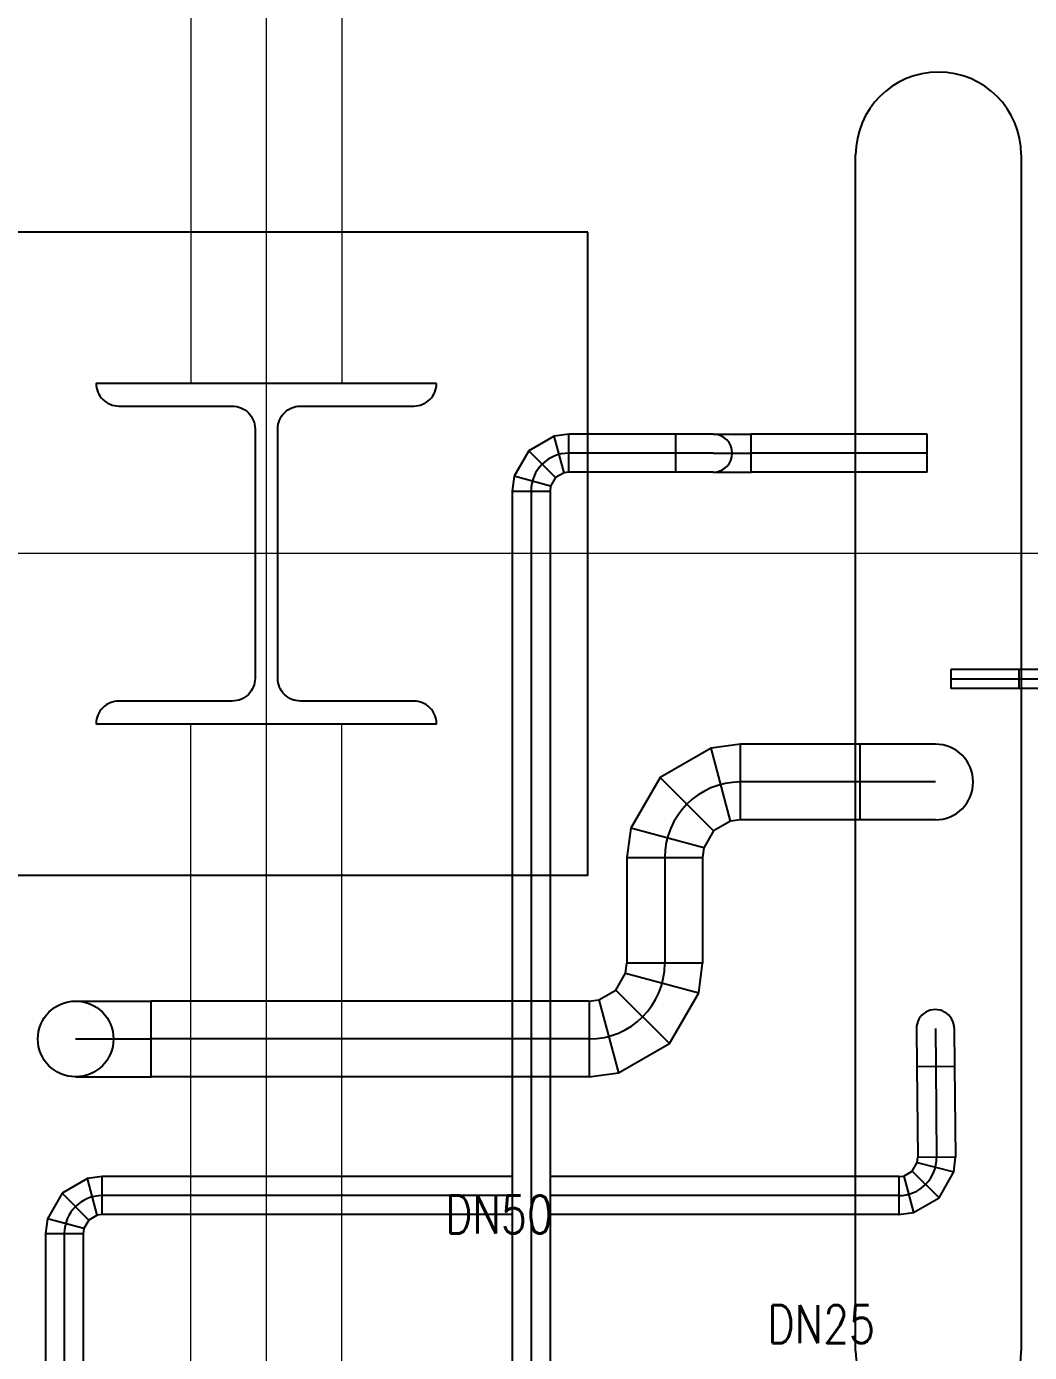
# Model space of a CAD drawing. Extents: x -681219 to -550379, y -242630 to -158199.
# Drawn here: x -638773 to -637446, y -220473 to -218720 of the extents above; entities that cross this region are included whole.
import ezdxf
from ezdxf.lldxf.tags import DXFTag

# ---------------------------------------------------------------- set-up
doc = ezdxf.new("R2010")
doc.units = 0
doc.header["$LTSCALE"] = 1000
doc.layers.get('0').update_dxf_attribs({"linetype": 'CONTINUOUS'})
for name, color, linetype in [('DOTE_油脂（红）', 7, 'CONTINUOUS'), ('DOTE_油脂（黄）', 7, 'CONTINUOUS'), ('GY_Bj_Hatch', 9, 'CONTINUOUS'), ('NEW1', 2, 'CONTINUOUS'), ('PIPE-油脂（红）', 1, 'CONTINUOUS'), ('PIPE-油脂（黄）', 2, 'CONTINUOUS'), ('TEXT_油脂（红）', 7, 'CONTINUOUS'), ('TEXT_给水', 7, 'CONTINUOUS'), ('VPIPE-油脂（红）', 1, 'CONTINUOUS'), ('VPIPE-油脂（黄）', 2, 'CONTINUOUS')]:
    doc.layers.add(name, color=color, linetype=linetype)
doc.layers.add('famsun', color=7, linetype='CONTINUOUS', lineweight=0)
doc.layers.add('轴网_轴线', color=1, linetype='CENTER2', lineweight=0)
doc.styles.add('_TWT_PIPEDN', font='SIMPLEX', dxfattribs={"width": 0.8, "height": 3.5, "bigfont": 'HZTXT'})
doc.styles.add('ISOCP', font='isocp.shx', dxfattribs={"bigfont": 'gbcbig.shx'})
tags = doc.linetypes.add('CENTER2', pattern=[28.575, 19.05, -3.175, 3.175, -3.175]).pattern_tags.tags
tags[10:11] = [DXFTag(74, 4), DXFTag(75, 0), DXFTag(340, '0'), DXFTag(46, 0.0), DXFTag(50, 0.0), DXFTag(44, 0.0), DXFTag(45, 0.0)]
tags[8:9] = [DXFTag(74, 4), DXFTag(75, 0), DXFTag(340, '0'), DXFTag(46, 0.0), DXFTag(50, 0.0), DXFTag(44, 0.0), DXFTag(45, 0.0)]
tags[6:7] = [DXFTag(74, 4), DXFTag(75, 0), DXFTag(340, '0'), DXFTag(46, 0.0), DXFTag(50, 0.0), DXFTag(44, 0.0), DXFTag(45, 0.0)]
tags[4:5] = [DXFTag(74, 4), DXFTag(75, 0), DXFTag(340, '0'), DXFTag(46, 0.0), DXFTag(50, 0.0), DXFTag(44, 0.0), DXFTag(45, 0.0)]
doc.dimstyles.new('STD2', dxfattribs={"dimscale": 40, "dimtxt": 2.5, "dimasz": 2.5, "dimexe": 1, "dimexo": 0.7, "dimgap": 0.7, "dimtad": 1, "dimdec": 0, "dimdsep": 46, "dimtxsty": 'ISOCP', "dimcen": 2.5, "dimadec": 1, "dimazin": 2, "dimtfac": 1, "dimtdec": 0, "dimtmove": 0, "dimatfit": 3, "dimfxl": 0, "dimarcsym": 0})

# ---------------------------------------------------------------- blocks, each defined once
blk = doc.blocks.new('轴网FB0EDE194AE0F5E0')
at = {"layer": 'GY_Bj_Hatch', "color": 255}
blk.add_lwpolyline([(14075, 7925), (14925, 7925), (14925, 7075), (14075, 7075)], close=True, dxfattribs=at)
blk.add_lwpolyline([(14275, 7725), (14725, 7725, -0.414214), (14695, 7695), (14545, 7695, 0.414214), (14515, 7665), (14515, 7335, 0.414214), (14545, 7305), (14695, 7305, -0.414214), (14725, 7275), (14275, 7275, -0.414214), (14305, 7305), (14455, 7305, 0.414214), (14485, 7335), (14485, 7665, 0.414214), (14455, 7695), (14305, 7695, -0.414214)], format="xyb", close=True, dxfattribs=at)
at = {"layer": '轴网_轴线'}
for p, q in [((14500, -1200), (14500, 23700)), ((-1200, 7500), (44200, 7500))]:
    blk.add_line(p, q, dxfattribs=at)

msp = doc.modelspace()

# ---------------------------------------------------------------- linework, layer by layer
at = {"color": 1}
for p, q in [((-637676.2492, -220470.7918), (-637676.2492, -218889.7918)), ((-637457.2492, -218889.7918), (-637457.2492, -220470.7918))]:
    msp.add_line(p, q, dxfattribs=at)
for centre, start, end in [((-637566.7492, -218889.7918), 0, 180), ((-637566.7492, -220470.7918), 180, 0)]:
    msp.add_arc(centre, 109.5, start, end, dxfattribs=at)
at = {"layer": 'DOTE_油脂（红）'}
for p, q in [((-637914.4345, -219284.003), (-638055.3972, -219284.003)), ((-637864.4345, -219284.003, 3000), (-637914.4345, -219284.003, 3000)), ((-637864.4345, -219284.003, 2000), (-637814.4345, -219284.003, 2000)), ((-637581.6993, -219284.003), (-637814.4345, -219284.003)), ((-638105.3972, -219334.003), (-638105.3972, -227717.192))]:
    msp.add_line(p, q, dxfattribs=at)
at = {"layer": 'DOTE_油脂（红）', "color": 1}
for p, q in [((-637570.8556, -220044.4985, 2500), (-637570.374, -220094.4961, 2500)), ((-637570.374, -220094.4961), (-637569.214, -220214.9221)), ((-638130.3972, -220265.4038), (-638672.5801, -220265.4038)), ((-637619.2116, -220265.4038), (-638080.3972, -220265.4038)), ((-638722.5801, -220315.4038), (-638722.5801, -222033.3478))]:
    msp.add_line(p, q, dxfattribs=at)
at = {"layer": 'DOTE_油脂（红）'}
msp.add_arc((-638055.3972, -219334.003, 3000), 50, 90, 180, dxfattribs=at)
at = {"layer": 'DOTE_油脂（红）', "color": 1}
for centre, start, end in [((-637619.2116, -220215.4038, 2500), 270, 0.5519097), ((-638672.5801, -220315.4038, 2500), 90, 180)]:
    msp.add_arc(centre, 50, start, end, dxfattribs=at)
at = {"layer": 'DOTE_油脂（黄）', "color": 3}
for p, q in [((-637460.551, -219582.564), (-637550.5165, -219582.564)), ((-637435.551, -219582.564, 1000), (-637460.551, -219582.564, 1000))]:
    msp.add_line(p, q, dxfattribs=at)
at = {"layer": 'DOTE_油脂（黄）', "color": 1}
for p, q in [((-637670.8556, -219718.6556), (-637828.6584, -219718.6556)), ((-637570.8556, -219718.6556, 3000), (-637670.8556, -219718.6556, 3000)), ((-637928.6584, -219818.6556), (-637928.6584, -219958.3646)), ((-638707.6148, -220058.3646, 3000), (-638607.6148, -220058.3646, 3000)), ((-638028.6584, -220058.3646), (-638607.6148, -220058.3646))]:
    msp.add_line(p, q, dxfattribs=at)
for centre, start, end in [((-637828.6584, -219818.6556, 3000), 90, 180), ((-638028.6584, -219958.3646, 3000), 270, 0)]:
    msp.add_arc(centre, 100, start, end, dxfattribs=at)
at = {"layer": 'famsun'}
for p, q in [((-638555.4609, -212141.6983), (-638555.4609, -219191.6983)), ((-638355.4609, -212141.6983), (-638355.4609, -219191.6983)), ((-638555.4609, -226691.6983), (-638555.4609, -219641.6983)), ((-638355.4609, -226691.6983), (-638355.4609, -219641.6983))]:
    msp.add_line(p, q, dxfattribs=at)
at = {"layer": 'PIPE-油脂（红）'}
for p, q in [((-638074.8086, -219261.5586, 3000), (-638108.4302, -219280.97, 3000)), ((-638055.3972, -219259.003, 3000), (-638074.8086, -219261.5586, 3000)), ((-638061.8677, -219309.8549, 3000), (-638074.8086, -219261.5586, 3000)), ((-637914.4345, -219259.003), (-638055.3972, -219259.003)), ((-638055.3972, -219309.003, 3000), (-638055.3972, -219259.003, 3000)), ((-637864.4345, -219259.003, 3000), (-637914.4345, -219259.003, 3000)), ((-637914.4345, -219259.003, 3000), (-637914.4345, -219309.003, 3000)), ((-637864.4345, -219259.003), (-637814.4345, -219259.003)), ((-637581.6993, -219259.003), (-637814.4345, -219259.003)), ((-637814.4345, -219309.003, 2000), (-637814.4345, -219259.003, 2000)), ((-637581.6993, -219309.003, 2000), (-637581.6993, -219259.003, 2000)), ((-638108.4302, -219280.97, 3000), (-638127.8416, -219314.5916, 3000)), ((-638073.0749, -219316.3253, 3000), (-638108.4302, -219280.97, 3000)), ((-638127.8416, -219314.5916, 3000), (-638130.3972, -219334.003, 3000)), ((-638079.5454, -219327.5325, 3000), (-638127.8416, -219314.5916, 3000)), ((-638073.0749, -219316.3253, 3000), (-638079.5454, -219327.5325, 3000)), ((-638061.8677, -219309.8549, 3000), (-638073.0749, -219316.3253, 3000)), ((-638055.3972, -219309.003, 3000), (-638061.8677, -219309.8549, 3000)), ((-637914.4345, -219309.003), (-638055.3972, -219309.003)), ((-637864.4345, -219309.003, 3000), (-637914.4345, -219309.003, 3000)), ((-637864.4345, -219309.003), (-637814.4345, -219309.003)), ((-637581.6993, -219309.003), (-637814.4345, -219309.003)), ((-638130.3972, -219334.003, 3000), (-638080.3972, -219334.003, 3000)), ((-638130.3972, -219334.003), (-638130.3972, -227717.192)), ((-638079.5454, -219327.5325, 3000), (-638080.3972, -219334.003, 3000)), ((-638080.3972, -219334.003), (-638080.3972, -227717.192)), ((-637595.3728, -220094.737, 2500), (-637545.3752, -220094.2553, 2500)), ((-637595.0123, -220221.6802, 2500), (-637546.6137, -220234.233, 2500)), ((-637544.2151, -220214.6813, 2500), (-637594.2128, -220215.1629, 2500)), ((-638679.0506, -220291.2556, 2500), (-638691.9915, -220242.9593, 2500)), ((-638672.5801, -220290.4038, 2500), (-638672.5801, -220240.4038, 2500)), ((-637619.2116, -220240.4038, 2500), (-637619.2116, -220290.4038, 2500)), ((-637612.7024, -220239.5415, 2500), (-637599.6839, -220287.8169, 2500)), ((-637601.449, -220232.9961, 2500), (-637565.9238, -220268.1807, 2500)), ((-638690.2578, -220297.7261, 2500), (-638725.6131, -220262.3707, 2500)), ((-638696.7282, -220308.9333, 2500), (-638745.0245, -220295.9923, 2500)), ((-638747.5801, -220315.4038, 2500), (-638697.5801, -220315.4038, 2500))]:
    msp.add_line(p, q, dxfattribs=at)
at = {"layer": 'PIPE-油脂（红）', "color": 1}
for p, q in [((-637595.8545, -220044.7393, 2500), (-637595.3728, -220094.737, 2500)), ((-637545.8568, -220044.2577, 2500), (-637545.3752, -220094.2553, 2500)), ((-637595.3728, -220094.737), (-637594.2128, -220215.1629)), ((-637545.3752, -220094.2553), (-637544.2151, -220214.6813)), ((-637601.449, -220232.9961, 2500), (-637595.0123, -220221.6802, 2500)), ((-637595.0123, -220221.6802, 2500), (-637594.2128, -220215.1629, 2500)), ((-637546.6137, -220234.233, 2500), (-637544.2151, -220214.6813, 2500)), ((-638691.9915, -220242.9593, 2500), (-638725.6131, -220262.3707, 2500)), ((-638672.5801, -220240.4038, 2500), (-638691.9915, -220242.9593, 2500)), ((-638130.3972, -220240.4038), (-638672.5801, -220240.4038)), ((-637619.2116, -220240.4038), (-638080.3972, -220240.4038)), ((-637619.2116, -220240.4038, 2500), (-637612.7024, -220239.5415, 2500)), ((-637612.7024, -220239.5415, 2500), (-637601.449, -220232.9961, 2500)), ((-637565.9238, -220268.1807, 2500), (-637546.6137, -220234.233, 2500)), ((-638725.6131, -220262.3707, 2500), (-638745.0245, -220295.9923, 2500)), ((-637599.6839, -220287.8169, 2500), (-637565.9238, -220268.1807, 2500)), ((-638745.0245, -220295.9923, 2500), (-638747.5801, -220315.4038, 2500)), ((-638690.2578, -220297.7261, 2500), (-638696.7282, -220308.9333, 2500)), ((-638679.0506, -220291.2556, 2500), (-638690.2578, -220297.7261, 2500)), ((-638672.5801, -220290.4038, 2500), (-638679.0506, -220291.2556, 2500)), ((-638130.3972, -220290.4038), (-638672.5801, -220290.4038)), ((-637619.2116, -220290.4038), (-638080.3972, -220290.4038)), ((-637619.2116, -220290.4038, 2500), (-637599.6839, -220287.8169, 2500)), ((-638747.5801, -220315.4038), (-638747.5801, -222033.3478)), ((-638696.7282, -220308.9333, 2500), (-638697.5801, -220315.4038, 2500)), ((-638697.5801, -220315.4038), (-638697.5801, -222033.3478))]:
    msp.add_line(p, q, dxfattribs=at)
at = {"layer": 'PIPE-油脂（红）'}
msp.add_arc((-637864.4345, -219284.003), 25, 270, 90, dxfattribs=at)
at = {"layer": 'PIPE-油脂（黄）', "color": 3}
for p, q in [((-637460.551, -219570.064), (-637550.5165, -219570.064)), ((-637435.551, -219570.064, 1000), (-637460.551, -219570.064, 1000)), ((-637460.551, -219595.064), (-637550.5165, -219595.064)), ((-637435.551, -219595.064, 1000), (-637460.551, -219595.064, 1000))]:
    msp.add_line(p, q, dxfattribs=at)
at = {"layer": 'PIPE-油脂（黄）'}
for p, q in [((-637550.5165, -219570.064, 1000), (-637550.5165, -219595.064, 1000)), ((-637460.551, -219570.064, 1000), (-637460.551, -219595.064, 1000)), ((-637841.5994, -219770.3593, 3000), (-637867.4813, -219673.7667, 3000)), ((-637828.6584, -219768.6556, 3000), (-637828.6584, -219668.6556, 3000)), ((-637670.8556, -219668.6556, 3000), (-637670.8556, -219768.6556, 3000)), ((-637864.0138, -219783.3002, 3000), (-637934.7245, -219712.5896, 3000)), ((-637876.9547, -219805.7146, 3000), (-637973.5473, -219779.8327, 3000)), ((-637978.6584, -219818.6556, 3000), (-637878.6584, -219818.6556, 3000)), ((-637878.6584, -219958.3646, 3000), (-637978.6584, -219958.3646, 3000)), ((-637980.3621, -219971.3056, 3000), (-637883.7696, -219997.1875, 3000)), ((-637993.3031, -219993.72, 3000), (-637922.5924, -220064.4306, 3000)), ((-638028.6584, -220008.3646, 3000), (-638028.6584, -220108.3646, 3000)), ((-638015.7175, -220006.6609, 3000), (-637989.8356, -220103.2535, 3000))]:
    msp.add_line(p, q, dxfattribs=at)
at = {"layer": 'PIPE-油脂（黄）', "color": 1}
for p, q in [((-637867.4813, -219673.7667, 3000), (-637934.7245, -219712.5896, 3000)), ((-637828.6584, -219668.6556, 3000), (-637867.4813, -219673.7667, 3000)), ((-637670.8556, -219668.6556), (-637828.6584, -219668.6556)), ((-637570.8556, -219668.6556, 3000), (-637670.8556, -219668.6556, 3000)), ((-637934.7245, -219712.5896, 3000), (-637973.5473, -219779.8327, 3000)), ((-637841.5994, -219770.3593, 3000), (-637864.0138, -219783.3002, 3000)), ((-637828.6584, -219768.6556, 3000), (-637841.5994, -219770.3593, 3000)), ((-637670.8556, -219768.6556), (-637828.6584, -219768.6556)), ((-637570.8556, -219768.6556, 3000), (-637670.8556, -219768.6556, 3000)), ((-637973.5473, -219779.8327, 3000), (-637978.6584, -219818.6556, 3000)), ((-637864.0138, -219783.3002, 3000), (-637876.9547, -219805.7146, 3000)), ((-637876.9547, -219805.7146, 3000), (-637878.6584, -219818.6556, 3000)), ((-637978.6584, -219818.6556), (-637978.6584, -219958.3646)), ((-637878.6584, -219818.6556), (-637878.6584, -219958.3646)), ((-637980.3621, -219971.3056, 3000), (-637978.6584, -219958.3646, 3000)), ((-637883.7696, -219997.1875, 3000), (-637878.6584, -219958.3646, 3000)), ((-637993.3031, -219993.72, 3000), (-637980.3621, -219971.3056, 3000)), ((-638015.7175, -220006.6609, 3000), (-637993.3031, -219993.72, 3000)), ((-637922.5924, -220064.4306, 3000), (-637883.7696, -219997.1875, 3000)), ((-638028.6584, -220008.3646), (-638607.6148, -220008.3646)), ((-638028.6584, -220008.3646, 3000), (-638015.7175, -220006.6609, 3000)), ((-637989.8356, -220103.2535, 3000), (-637922.5924, -220064.4306, 3000)), ((-638028.6584, -220108.3646, 3000), (-637989.8356, -220103.2535, 3000)), ((-638028.6584, -220108.3646), (-638607.6148, -220108.3646))]:
    msp.add_line(p, q, dxfattribs=at)
at = {"layer": 'VPIPE-油脂（红）', "color": 1}
msp.add_arc((-637570.8556, -220044.4985), 25, 0.5519097, 180.5519097, dxfattribs=at)
at = {"layer": 'VPIPE-油脂（黄）', "color": 1}
for p, q in [((-638707.6148, -220008.3646, 3000), (-638607.6148, -220008.3646, 3000)), ((-638707.6148, -220108.3646, 3000), (-638607.6148, -220108.3646, 3000))]:
    msp.add_line(p, q, dxfattribs=at)
at = {"layer": 'VPIPE-油脂（黄）'}
msp.add_line((-638607.6148, -220108.3646, 3000), (-638607.6148, -220008.3646, 3000), dxfattribs=at)
at = {"layer": 'VPIPE-油脂（黄）', "color": 1}
msp.add_circle((-638707.6148, -220058.3646), 50, dxfattribs=at)
msp.add_arc((-637570.8556, -219718.6556), 50, 270, 90, dxfattribs=at)

# ---------------------------------------------------------------- block references
at = {"layer": 'famsun', "xscale": -1}
msp.add_blockref('轴网FB0EDE194AE0F5E0', (-623955.4609, -226916.6983), dxfattribs=at)

# ---------------------------------------------------------------- texts
at = {"layer": 'TEXT_油脂（红）', "style": '_TWT_PIPEDN', "width": 0.8}
msp.add_text('DN50', height=50, dxfattribs=at).set_placement((-638218.9872, -220315.4038))
at = {"layer": 'TEXT_给水', "style": '_TWT_PIPEDN', "width": 0.8}
msp.add_text('DN25', height=50, dxfattribs=at).set_placement((-637792.9155, -220460.3277))

# ---------------------------------------------------------------- leaders
at = {"layer": 'NEW1', "color": 2}
msp.add_leader([(-637605.4609, -221666.6983), (-637232.1393, -220420.1813)], dimstyle='STD2', override={"dimgap": 0.7, "dimtad": 0}, dxfattribs=at)

doc.saveas('drawing.dxf')
